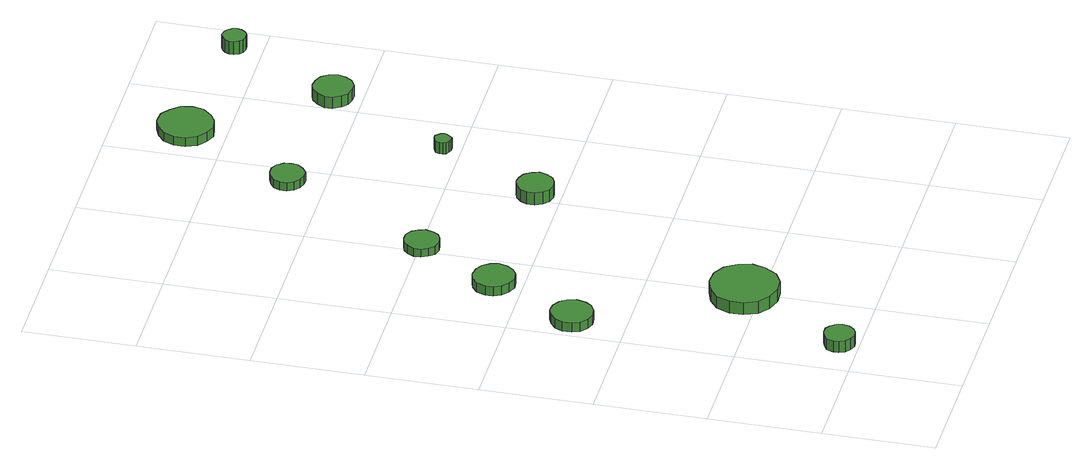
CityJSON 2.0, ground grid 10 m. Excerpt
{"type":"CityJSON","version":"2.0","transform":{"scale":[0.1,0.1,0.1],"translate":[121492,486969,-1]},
"CityObjects":{
"tree1":{"type":"SolitaryVegetationObject","attributes":{"function":"something"},"geometry":[{"type":"MultiSurface","lod":"1","boundaries":[[[0,1,2,3,4,5,6,7,8,9,10,11,12,13,14]],[[15,16,17,18,19,20,21,22,23,24,25,26,27,28,29]],[[0,29,28,1]],[[1,28,27,2]],[[2,27,26,3]],[[3,26,25,4]],[[4,25,24,5]],[[5,24,23,6]],[[6,23,22,7]],[[7,22,21,8]],[[8,21,20,9]],[[9,20,19,10]],[[10,19,18,11]],[[11,18,17,12]],[[12,17,16,13]],[[13,16,15,14]],[[14,15,29,0]]]}]},
"tree2":{"type":"SolitaryVegetationObject","attributes":{"function":"something"},"geometry":[{"type":"MultiSurface","lod":"1","boundaries":[[[30,31,32,33,34,35,36,37,38,39,40,41,42,43,44]],[[45,46,47,48,49,50,51,52,53,54,55,56,57,58,59]],[[30,59,58,31]],[[31,58,57,32]],[[32,57,56,33]],[[33,56,55,34]],[[34,55,54,35]],[[35,54,53,36]],[[36,53,52,37]],[[37,52,51,38]],[[38,51,50,39]],[[39,50,49,40]],[[40,49,48,41]],[[41,48,47,42]],[[42,47,46,43]],[[43,46,45,44]],[[44,45,59,30]]]}]},
"tree3":{"type":"SolitaryVegetationObject","attributes":{"function":"something"},"geometry":[{"type":"MultiSurface","lod":"1","boundaries":[[[60,61,62,63,64,65,66,67,68,69,70,71,72,73,74]],[[75,76,77,78,79,80,81,82,83,84,85,86,87,88,89]],[[60,89,88,61]],[[61,88,87,62]],[[62,87,86,63]],[[63,86,85,64]],[[64,85,84,65]],[[65,84,83,66]],[[66,83,82,67]],[[67,82,81,68]],[[68,81,80,69]],[[69,80,79,70]],[[70,79,78,71]],[[71,78,77,72]],[[72,77,76,73]],[[73,76,75,74]],[[74,75,89,60]]]}]},
"tree4":{"type":"SolitaryVegetationObject","attributes":{"function":"something"},"geometry":[{"type":"MultiSurface","lod":"1","boundaries":[[[90,91,92,93,94,95,96,97,98,99,100,101,102,103,104]],[[105,106,107,108,109,110,111,112,113,114,115,116,117,118,119]],[[90,119,118,91]],[[91,118,117,92]],[[92,117,116,93]],[[93,116,115,94]],[[94,115,114,95]],[[95,114,113,96]],[[96,113,112,97]],[[97,112,111,98]],[[98,111,110,99]],[[99,110,109,100]],[[100,109,108,101]],[[101,108,107,102]],[[102,107,106,103]],[[103,106,105,104]],[[104,105,119,90]]]}]},
"tree5":{"type":"SolitaryVegetationObject","attributes":{"function":"something"},"geometry":[{"type":"MultiSurface","lod":"1","boundaries":[[[120,121,122,123,124,125,126,127,128,129,130,131,132,133,134]],[[135,136,137,138,139,140,141,142,143,144,145,146,147,148,149]],[[120,149,148,121]],[[121,148,147,122]],[[122,147,146,123]],[[123,146,145,124]],[[124,145,144,125]],[[125,144,143,126]],[[126,143,142,127]],[[127,142,141,128]],[[128,141,140,129]],[[129,140,139,130]],[[130,139,138,131]],[[131,138,137,132]],[[132,137,136,133]],[[133,136,135,134]],[[134,135,149,120]]]}]},
"tree6":{"type":"SolitaryVegetationObject","attributes":{"function":"something"},"geometry":[{"type":"MultiSurface","lod":"1","boundaries":[[[150,151,152,153,154,155,156,157,158,159,160,161,162,163,164]],[[165,166,167,168,169,170,171,172,173,174,175,176,177,178,179]],[[150,179,178,151]],[[151,178,177,152]],[[152,177,176,153]],[[153,176,175,154]],[[154,175,174,155]],[[155,174,173,156]],[[156,173,172,157]],[[157,172,171,158]],[[158,171,170,159]],[[159,170,169,160]],[[160,169,168,161]],[[161,168,167,162]],[[162,167,166,163]],[[163,166,165,164]],[[164,165,179,150]]]}]},
"tree7":{"type":"SolitaryVegetationObject","attributes":{"function":"something"},"geometry":[{"type":"MultiSurface","lod":"1","boundaries":[[[180,181,182,183,184,185,186,187,188,189,190,191,192,193,194]],[[195,196,197,198,199,200,201,202,203,204,205,206,207,208,209]],[[180,209,208,181]],[[181,208,207,182]],[[182,207,206,183]],[[183,206,205,184]],[[184,205,204,185]],[[185,204,203,186]],[[186,203,202,187]],[[187,202,201,188]],[[188,201,200,189]],[[189,200,199,190]],[[190,199,198,191]],[[191,198,197,192]],[[192,197,196,193]],[[193,196,195,194]],[[194,195,209,180]]]}]},
"tree8":{"type":"SolitaryVegetationObject","attributes":{"function":"something"},"geometry":[{"type":"MultiSurface","lod":"1","boundaries":[[[210,211,212,213,214,215,216,217,218,219,220,221,222,223,224]],[[225,226,227,228,229,230,231,232,233,234,235,236,237,238,239]],[[210,239,238,211]],[[211,238,237,212]],[[212,237,236,213]],[[213,236,235,214]],[[214,235,234,215]],[[215,234,233,216]],[[216,233,232,217]],[[217,232,231,218]],[[218,231,230,219]],[[219,230,229,220]],[[220,229,228,221]],[[221,228,227,222]],[[222,227,226,223]],[[223,226,225,224]],[[224,225,239,210]]]}]},
"tree9":{"type":"SolitaryVegetationObject","attributes":{"function":"something"},"geometry":[{"type":"MultiSurface","lod":"1","boundaries":[[[240,241,242,243,244,245,246,247,248,249,250,251,252,253,254]],[[255,256,257,258,259,260,261,262,263,264,265,266,267,268,269]],[[240,269,268,241]],[[241,268,267,242]],[[242,267,266,243]],[[243,266,265,244]],[[244,265,264,245]],[[245,264,263,246]],[[246,263,262,247]],[[247,262,261,248]],[[248,261,260,249]],[[249,260,259,250]],[[250,259,258,251]],[[251,258,257,252]],[[252,257,256,253]],[[253,256,255,254]],[[254,255,269,240]]]}]},
"tree10":{"type":"SolitaryVegetationObject","attributes":{"function":"something"},"geometry":[{"type":"MultiSurface","lod":"1","boundaries":[[[270,271,272,273,274,275,276,277,278,279,280,281,282,283,284]],[[285,286,287,288,289,290,291,292,293,294,295,296,297,298,299]],[[270,299,298,271]],[[271,298,297,272]],[[272,297,296,273]],[[273,296,295,274]],[[274,295,294,275]],[[275,294,293,276]],[[276,293,292,277]],[[277,292,291,278]],[[278,291,290,279]],[[279,290,289,280]],[[280,289,288,281]],[[281,288,287,282]],[[282,287,286,283]],[[283,286,285,284]],[[284,285,299,270]]]}]},
"tree11":{"type":"SolitaryVegetationObject","attributes":{"function":"something"},"geometry":[{"type":"MultiSurface","lod":"1","boundaries":[[[300,301,302,303,304,305,306,307,308,309,310,311,312,313,314]],[[315,316,317,318,319,320,321,322,323,324,325,326,327,328,329]],[[300,329,328,301]],[[301,328,327,302]],[[302,327,326,303]],[[303,326,325,304]],[[304,325,324,305]],[[305,324,323,306]],[[306,323,322,307]],[[307,322,321,308]],[[308,321,320,309]],[[309,320,319,310]],[[310,319,318,311]],[[311,318,317,312]],[[312,317,316,313]],[[313,316,315,314]],[[314,315,329,300]]]}]}
},
"vertices":[
[55,18,17],[54,23,17],[50,28,17],[46,31,17],[40,31,17],[35,29,17],[30,26,17],[28,20,17],[28,15,17],[30,10,17],[35,6,17],[40,4,17],[46,5,17],[50,7,17],[54,12,17],[54,12,6],[50,7,6],[46,5,6],[40,4,6],[35,6,6],[30,10,6],[28,15,6],[28,20,6],[30,26,6],[35,29,6],[40,31,6],[46,31,6],[50,28,6],[54,23,6],[55,18,6],
[44,248,15],[42,256,15],[38,262,15],[31,266,15],[23,267,15],[16,264,15],[10,259,15],[7,252,15],[7,244,15],[10,237,15],[16,232,15],[23,229,15],[31,230,15],[38,234,15],[42,240,15],[42,240,6],[38,234,6],[31,230,6],[23,229,6],[16,232,6],[10,237,6],[7,244,6],[7,252,6],[10,259,6],[16,264,6],[23,267,6],[31,266,6],[38,262,6],[42,256,6],[44,248,6],
[128,114,18],[125,126,18],[118,137,18],[107,143,18],[94,144,18],[82,140,18],[72,132,18],[67,120,18],[67,108,18],[72,96,18],[82,88,18],[94,84,18],[107,85,18],[118,91,18],[125,102,18],[125,102,6],[118,91,6],[107,85,6],[94,84,6],[82,88,6],[72,96,6],[67,108,6],[67,120,6],[72,132,6],[82,140,6],[94,144,6],[107,143,6],[118,137,6],[125,126,6],[128,114,6],
[84,326,15],[82,333,15],[78,339,15],[71,343,15],[63,344,15],[56,342,15],[50,337,15],[47,329,15],[47,322,15],[50,315,15],[56,310,15],[63,307,15],[71,308,15],[78,312,15],[82,318,15],[82,318,6],[78,312,6],[71,308,6],[63,307,6],[56,310,6],[50,315,6],[47,322,6],[47,329,6],[50,337,6],[56,342,6],[63,344,6],[71,343,6],[78,339,6],[82,333,6],[84,326,6],
[123,399,14],[121,405,14],[118,410,14],[112,414,14],[106,414,14],[99,412,14],[95,408,14],[92,402,14],[92,396,14],[95,390,14],[99,385,14],[106,383,14],[112,384,14],[118,387,14],[121,392,14],[121,392,6],[118,387,6],[112,384,6],[106,383,6],[99,385,6],[95,390,6],[92,396,6],[92,402,6],[95,408,6],[99,412,6],[106,414,6],[112,414,6],[118,410,6],[121,405,6],[123,399,6],
[227,324,18],[225,330,18],[221,336,18],[215,339,18],[209,340,18],[202,338,18],[197,333,18],[194,327,18],[194,320,18],[197,314,18],[202,309,18],[209,307,18],[215,308,18],[221,311,18],[225,317,18],[225,317,6],[221,311,6],[215,308,6],[209,307,6],[202,309,6],[197,314,6],[194,320,6],[194,327,6],[197,333,6],[202,338,6],[209,340,6],[215,339,6],[221,336,6],[225,330,6],[227,324,6],
[198,534,14],[197,540,14],[193,546,14],[187,549,14],[181,549,14],[175,547,14],[170,543,14],[167,537,14],[167,531,14],[170,525,14],[175,521,14],[181,519,14],[187,519,14],[193,523,14],[197,528,14],[197,528,6],[193,523,6],[187,519,6],[181,519,6],[175,521,6],[170,525,6],[167,531,6],[167,537,6],[170,543,6],[175,547,6],[181,549,6],[187,549,6],[193,546,6],[197,540,6],[198,534,6],
[269,417,17],[268,420,17],[266,422,17],[264,424,17],[261,424,17],[258,423,17],[255,421,17],[254,418,17],[254,415,17],[255,412,17],[258,410,17],[261,409,17],[264,409,17],[266,411,17],[268,414,17],[268,414,6],[266,411,6],[264,409,6],[261,409,6],[258,410,6],[255,412,6],[254,415,6],[254,418,6],[255,421,6],[258,423,6],[261,424,6],[264,424,6],[266,422,6],[268,420,6],[269,417,6],
[264,636,15],[262,646,15],[255,654,15],[247,660,15],[236,661,15],[227,657,15],[219,651,15],[215,641,15],[215,631,15],[219,621,15],[227,615,15],[236,611,15],[247,613,15],[255,618,15],[262,626,15],[262,626,6],[255,618,6],[247,613,6],[236,611,6],[227,615,6],[219,621,6],[215,631,6],[215,641,6],[219,651,6],[227,657,6],[236,661,6],[247,660,6],[255,654,6],[262,646,6],[264,636,6],
[338,526,17],[336,534,17],[332,540,17],[325,543,17],[318,544,17],[311,542,17],[306,537,17],[302,530,17],[302,523,17],[306,516,17],[311,511,17],[318,509,17],[325,509,17],[332,513,17],[336,519,17],[336,519,6],[332,513,6],[325,509,6],[318,509,6],[311,511,6],[306,516,6],[302,523,6],[302,530,6],[306,537,6],[311,542,6],[318,544,6],[325,543,6],[332,540,6],[336,534,6],[338,526,6],
[383,625,21],[382,629,21],[379,633,21],[376,635,21],[371,636,21],[367,634,21],[364,631,21],[362,627,21],[362,623,21],[364,619,21],[367,616,21],[371,615,21],[376,615,21],[379,617,21],[382,621,21],[382,621,8],[379,617,8],[376,615,8],[371,615,8],[367,616,8],[364,619,8],[362,623,8],[362,627,8],[364,631,8],[367,634,8],[371,636,8],[376,635,8],[379,633,8],[382,629,8],[383,625,8]
]}
